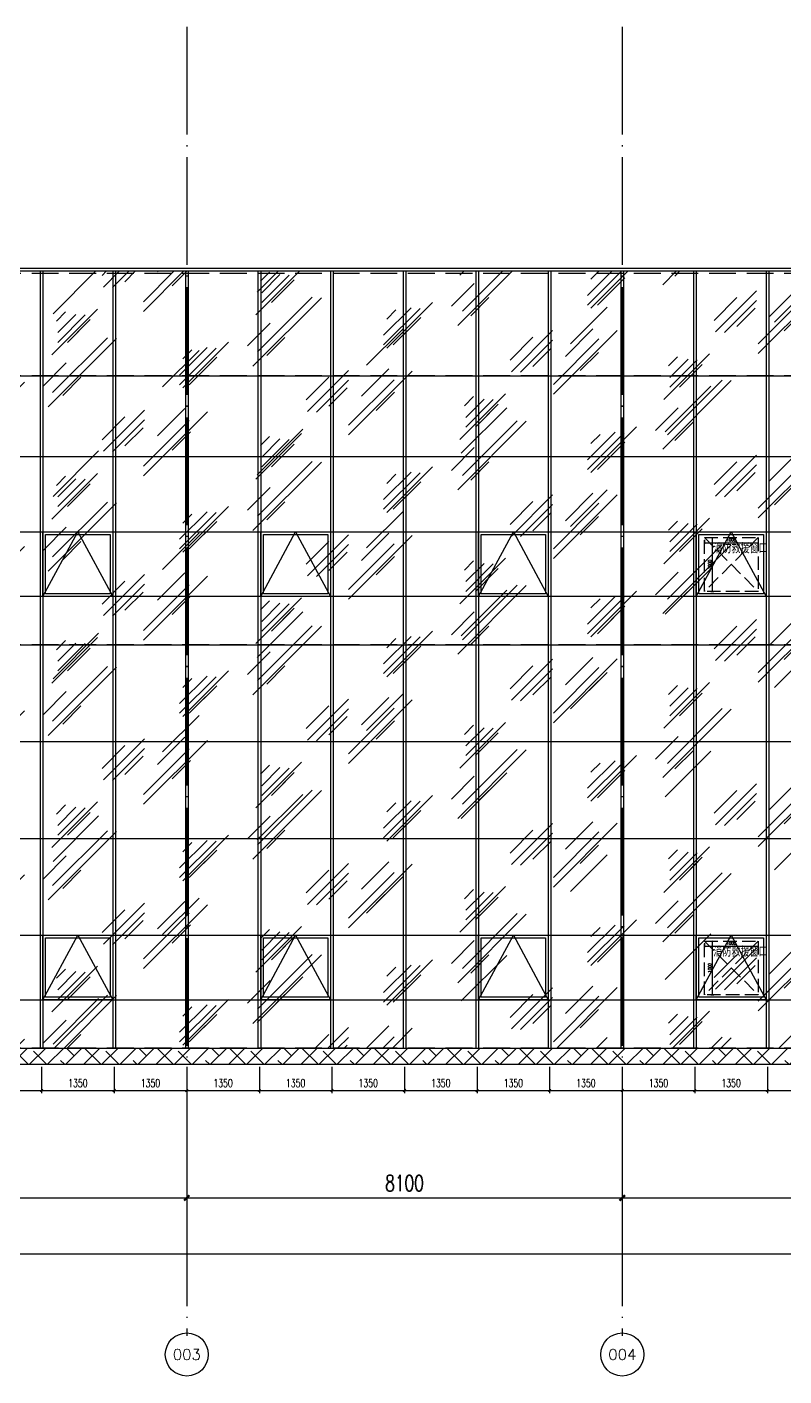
# Model space of a CAD drawing. Extents: x -4210259 to 293730, y -7499 to 868879.
# Drawn here: x -2112529 to -2098447, y 511142 to 536223 of the extents above; entities that cross this region are included whole.
import ezdxf
from ezdxf.enums import TextEntityAlignment as Align

# ---------------------------------------------------------------- set-up
doc = ezdxf.new("R2010")
doc.units = 0
doc.header["$LTSCALE"] = 1000
doc.header["$MEASUREMENT"] = 0
for name, pattern in [('__DASH', [0.35, 0.25, -0.1]), ('DASH', [0.35, 0.25, -0.1]), ('DOTE', [2.42, 2, -0.2, 0.02, -0.2])]:
    doc.linetypes.add(name, pattern=pattern)
doc.layers.get('Defpoints').update_dxf_attribs({"color": 210})
for name, color, linetype in [('A-AXIS-D', 1, 'Continuous'), ('A-AXIS-DOTE', 14, 'DOTE'), ('A-AXIS-DP', 126, 'Continuous'), ('A-HATCH-2', 251, 'Continuous'), ('A-LIN-V', 9, 'Continuous'), ('A-SFCE', 30, 'Continuous'), ('A-WINDOW', 140, 'Continuous'), ('AS-WALL', 40, 'Continuous'), ('PUB_DIM', 3, 'Continuous'), ('PUB_TEXT', 7, 'Continuous'), ('建-文字', 7, 'Continuous')]:
    doc.layers.add(name, color=color, linetype=linetype)
doc.layers.add('A-WALL-HATCH', color=8, linetype='Continuous', lineweight=13)
doc.styles.add('_TCH_AXIS', font='COMPLEX', dxfattribs={"bigfont": 'GBCBIG'})
doc.styles.add('_TCH_DIM_T3', font='SIMPLEX', dxfattribs={"width": 0.705882, "bigfont": 'GBCBIG'})
doc.styles.add('A-STANDARD', font='SIMPLEX', dxfattribs={"bigfont": 'GBCBIG'})
doc.dimstyles.new('_TCH_ARCH&&100', dxfattribs={"dimtxt": 297.5, "dimasz": 100, "dimexe": 100, "dimexo": 100, "dimgap": 126.25, "dimtad": 1, "dimdec": 0, "dimzin": 0, "dimdsep": 46, "dimtxsty": '_TCH_DIM_T3', "dimblk": 'ARCHTICK', "dimcen": 0.09, "dimclrt": 7, "dimazin": 2, "dimtfac": 1, "dimtdec": 0, "dimtix": 1, "dimtmove": 2, "dimatfit": 3, "dimfxl": 0, "dimtolj": 1, "dimtzin": 0, "dimarcsym": 0})
doc.dimstyles.new('_TCH_ARCH&&20', dxfattribs={"dimtxt": 59.5, "dimasz": 20, "dimexe": 20, "dimexo": 20, "dimgap": 25.25, "dimtad": 1, "dimdec": 0, "dimzin": 0, "dimdsep": 46, "dimtxsty": '_TCH_DIM_T3', "dimblk": 'ARCHTICK', "dimcen": 0.09, "dimclrt": 7, "dimazin": 2, "dimtfac": 1, "dimtdec": 0, "dimtix": 1, "dimtmove": 2, "dimatfit": 3, "dimfxl": 0, "dimtolj": 1, "dimtzin": 0, "dimarcsym": 0})
doc.dimstyles.new('_TCH_ARCH&&50', dxfattribs={"dimtxt": 148.75, "dimasz": 50, "dimexe": 50, "dimexo": 50, "dimgap": 63.125, "dimtad": 1, "dimdec": 0, "dimzin": 0, "dimdsep": 46, "dimtxsty": '_TCH_DIM_T3', "dimblk": 'ARCHTICK', "dimcen": 0.09, "dimclrt": 7, "dimazin": 2, "dimtfac": 1, "dimtdec": 0, "dimtix": 1, "dimtmove": 2, "dimatfit": 3, "dimfxl": 0, "dimtolj": 1, "dimtzin": 0, "dimarcsym": 0})

# ---------------------------------------------------------------- blocks, each defined once
blk = doc.blocks.new('34543')
at = {"layer": 'A-WINDOW'}
for p, q in [((-2029402, 531687), (-2029402, 517237)), ((-2029352, 531687), (-2029352, 517237))]:
    blk.add_line(p, q, dxfattribs=at)
blk = doc.blocks.new('w42343')
at = {"layer": 'A-WINDOW'}
blk.add_lwpolyline([(-2124382, 518137), (-2123732, 519337), (-2123082, 518137)], dxfattribs=at)
for points in [[(-2124382, 519337), (-2123082, 519337), (-2123082, 518137), (-2124382, 518137)], [(-2124332, 519287), (-2123132, 519287), (-2123132, 518187), (-2124332, 518187)]]:
    blk.add_lwpolyline(points, close=True, dxfattribs=at)
blk = doc.blocks.new('_ArchTick')
at = {"color": 0, "linetype": 'ByBlock', "const_width": 0.4}
blk.add_lwpolyline([(-0.5, -0.5), (0.5, 0.5)], dxfattribs=at)
blk = doc.blocks.new('*D1222')
at = {"layer": 'Defpoints', "color": 0}
for p in [(74222, -10680), (75222, -10680), (75222, -10754)]:
    blk.add_point(p, dxfattribs=at)
at = {"layer": 'PUB_DIM', "color": 0, "lineweight": -2}
for p, q in [((74222, -10700), (74222, -10774)), ((74222, -10754), (75222, -10754)), ((75222, -10700), (75222, -10774))]:
    blk.add_line(p, q, dxfattribs=at)
at = {"layer": 'PUB_DIM', "color": 0, "lineweight": -2, "xscale": 20, "yscale": 20, "zscale": 20, "rotation": 180}
blk.add_blockref('_ArchTick', (74222, -10754), dxfattribs=at)
at = {"layer": 'PUB_DIM', "color": 0, "lineweight": -2, "xscale": 20, "yscale": 20, "zscale": 20}
blk.add_blockref('_ArchTick', (75222, -10754), dxfattribs=at)
at = {"layer": 'PUB_DIM', "color": 7, "insert": (74722, -10699), "char_height": 59.5, "attachment_point": 5, "style": '_TCH_DIM_T3'}
blk.add_mtext('\\A1;1000', dxfattribs=at)
blk = doc.blocks.new('*D1223')
at = {"layer": 'Defpoints', "color": 0}
for p in [(74323, -10659), (74374, -10659), (74323, -11659)]:
    blk.add_point(p, dxfattribs=at)
at = {"layer": 'PUB_DIM', "color": 0, "lineweight": -2}
for p, q in [((74343, -10659), (74394, -10659)), ((74374, -11659), (74374, -10659)), ((74343, -11659), (74394, -11659))]:
    blk.add_line(p, q, dxfattribs=at)
at = {"layer": 'PUB_DIM', "color": 0, "lineweight": -2, "xscale": 20, "yscale": 20, "zscale": 20}
for p, rotation in [((74374, -10659), 90), ((74374, -11659), 270)]:
    blk.add_blockref('_ArchTick', p, dxfattribs=dict(at, rotation=rotation))
at = {"layer": 'PUB_DIM', "color": 7, "insert": (74319, -11159), "char_height": 59.5, "attachment_point": 5, "rotation": 90, "style": '_TCH_DIM_T3'}
blk.add_mtext('\\A1;1000', dxfattribs=at)
blk = doc.blocks.new('*D370')
at = {"layer": 'A-AXIS-DP', "color": 0, "lineweight": -2}
for p, q in [((-2101457, 516887), (-2101457, 516400)), ((-2100107, 516887), (-2100107, 516400)), ((-2101457, 516450), (-2100107, 516450))]:
    blk.add_line(p, q, dxfattribs=at)
at = {"layer": 'Defpoints', "color": 0}
for p in [(-2101457, 516937), (-2100107, 516937), (-2100107, 516450)]:
    blk.add_point(p, dxfattribs=at)
at = {"layer": 'A-AXIS-DP', "color": 0, "lineweight": -2, "xscale": 50, "yscale": 50, "zscale": 50, "rotation": 180}
blk.add_blockref('_ArchTick', (-2101457, 516450), dxfattribs=at)
at = {"layer": 'A-AXIS-DP', "color": 0, "lineweight": -2, "xscale": 50, "yscale": 50, "zscale": 50}
blk.add_blockref('_ArchTick', (-2100107, 516450), dxfattribs=at)
at = {"layer": 'A-AXIS-DP', "color": 7, "insert": (-2100782, 516587), "char_height": 148.8, "attachment_point": 5, "style": '_TCH_DIM_T3'}
blk.add_mtext('\\A1;1350', dxfattribs=at)
blk = doc.blocks.new('*D371')
at = {"layer": 'A-AXIS-DP', "color": 0, "lineweight": -2}
for p, q in [((-2100107, 516887), (-2100107, 516400)), ((-2098757, 516887), (-2098757, 516400)), ((-2100107, 516450), (-2098757, 516450))]:
    blk.add_line(p, q, dxfattribs=at)
at = {"layer": 'Defpoints', "color": 0}
for p in [(-2100107, 516937), (-2098757, 516937), (-2098757, 516450)]:
    blk.add_point(p, dxfattribs=at)
at = {"layer": 'A-AXIS-DP', "color": 0, "lineweight": -2, "xscale": 50, "yscale": 50, "zscale": 50, "rotation": 180}
blk.add_blockref('_ArchTick', (-2100107, 516450), dxfattribs=at)
at = {"layer": 'A-AXIS-DP', "color": 0, "lineweight": -2, "xscale": 50, "yscale": 50, "zscale": 50}
blk.add_blockref('_ArchTick', (-2098757, 516450), dxfattribs=at)
at = {"layer": 'A-AXIS-DP', "color": 7, "insert": (-2099432, 516587), "char_height": 148.8, "attachment_point": 5, "style": '_TCH_DIM_T3'}
blk.add_mtext('\\A1;1350', dxfattribs=at)
blk = doc.blocks.new('*D372')
at = {"layer": 'A-AXIS-DP', "color": 0, "lineweight": -2}
for p, q in [((-2098757, 516887), (-2098757, 516400)), ((-2097407, 516887), (-2097407, 516400)), ((-2098757, 516450), (-2097407, 516450))]:
    blk.add_line(p, q, dxfattribs=at)
at = {"layer": 'Defpoints', "color": 0}
for p in [(-2098757, 516937), (-2097407, 516937), (-2097407, 516450)]:
    blk.add_point(p, dxfattribs=at)
at = {"layer": 'A-AXIS-DP', "color": 0, "lineweight": -2, "xscale": 50, "yscale": 50, "zscale": 50, "rotation": 180}
blk.add_blockref('_ArchTick', (-2098757, 516450), dxfattribs=at)
at = {"layer": 'A-AXIS-DP', "color": 0, "lineweight": -2, "xscale": 50, "yscale": 50, "zscale": 50}
blk.add_blockref('_ArchTick', (-2097407, 516450), dxfattribs=at)
at = {"layer": 'A-AXIS-DP', "color": 7, "insert": (-2098082, 516587), "char_height": 148.8, "attachment_point": 5, "style": '_TCH_DIM_T3'}
blk.add_mtext('\\A1;1350', dxfattribs=at)
blk = doc.blocks.new('*D379')
at = {"layer": 'A-AXIS-DP', "color": 0, "lineweight": -2}
for p, q in [((-2109557, 516887), (-2109557, 516400)), ((-2108207, 516887), (-2108207, 516400)), ((-2109557, 516450), (-2108207, 516450))]:
    blk.add_line(p, q, dxfattribs=at)
at = {"layer": 'Defpoints', "color": 0}
for p in [(-2109557, 516937), (-2108207, 516937), (-2108207, 516450)]:
    blk.add_point(p, dxfattribs=at)
at = {"layer": 'A-AXIS-DP', "color": 0, "lineweight": -2, "xscale": 50, "yscale": 50, "zscale": 50, "rotation": 180}
blk.add_blockref('_ArchTick', (-2109557, 516450), dxfattribs=at)
at = {"layer": 'A-AXIS-DP', "color": 0, "lineweight": -2, "xscale": 50, "yscale": 50, "zscale": 50}
blk.add_blockref('_ArchTick', (-2108207, 516450), dxfattribs=at)
at = {"layer": 'A-AXIS-DP', "color": 7, "insert": (-2108882, 516588), "char_height": 148.8, "attachment_point": 5, "style": '_TCH_DIM_T3'}
blk.add_mtext('\\A1;1350', dxfattribs=at)
blk = doc.blocks.new('*D380')
at = {"layer": 'A-AXIS-DP', "color": 0, "lineweight": -2}
for p, q in [((-2108207, 516887), (-2108207, 516400)), ((-2106857, 516887), (-2106857, 516400)), ((-2108207, 516450), (-2106857, 516450))]:
    blk.add_line(p, q, dxfattribs=at)
at = {"layer": 'Defpoints', "color": 0}
for p in [(-2108207, 516937), (-2106857, 516937), (-2106857, 516450)]:
    blk.add_point(p, dxfattribs=at)
at = {"layer": 'A-AXIS-DP', "color": 0, "lineweight": -2, "xscale": 50, "yscale": 50, "zscale": 50, "rotation": 180}
blk.add_blockref('_ArchTick', (-2108207, 516450), dxfattribs=at)
at = {"layer": 'A-AXIS-DP', "color": 0, "lineweight": -2, "xscale": 50, "yscale": 50, "zscale": 50}
blk.add_blockref('_ArchTick', (-2106857, 516450), dxfattribs=at)
at = {"layer": 'A-AXIS-DP', "color": 7, "insert": (-2107532, 516588), "char_height": 148.8, "attachment_point": 5, "style": '_TCH_DIM_T3'}
blk.add_mtext('\\A1;1350', dxfattribs=at)
blk = doc.blocks.new('*D381')
at = {"layer": 'A-AXIS-DP', "color": 0, "lineweight": -2}
for p, q in [((-2106857, 516887), (-2106857, 516400)), ((-2105507, 516887), (-2105507, 516400)), ((-2106857, 516450), (-2105507, 516450))]:
    blk.add_line(p, q, dxfattribs=at)
at = {"layer": 'Defpoints', "color": 0}
for p in [(-2106857, 516937), (-2105507, 516937), (-2105507, 516450)]:
    blk.add_point(p, dxfattribs=at)
at = {"layer": 'A-AXIS-DP', "color": 0, "lineweight": -2, "xscale": 50, "yscale": 50, "zscale": 50, "rotation": 180}
blk.add_blockref('_ArchTick', (-2106857, 516450), dxfattribs=at)
at = {"layer": 'A-AXIS-DP', "color": 0, "lineweight": -2, "xscale": 50, "yscale": 50, "zscale": 50}
blk.add_blockref('_ArchTick', (-2105507, 516450), dxfattribs=at)
at = {"layer": 'A-AXIS-DP', "color": 7, "insert": (-2106182, 516588), "char_height": 148.8, "attachment_point": 5, "style": '_TCH_DIM_T3'}
blk.add_mtext('\\A1;1350', dxfattribs=at)
blk = doc.blocks.new('*D382')
at = {"layer": 'A-AXIS-DP', "color": 0, "lineweight": -2}
for p, q in [((-2105507, 516887), (-2105507, 516400)), ((-2104157, 516887), (-2104157, 516400)), ((-2105507, 516450), (-2104157, 516450))]:
    blk.add_line(p, q, dxfattribs=at)
at = {"layer": 'Defpoints', "color": 0}
for p in [(-2105507, 516937), (-2104157, 516937), (-2104157, 516450)]:
    blk.add_point(p, dxfattribs=at)
at = {"layer": 'A-AXIS-DP', "color": 0, "lineweight": -2, "xscale": 50, "yscale": 50, "zscale": 50, "rotation": 180}
blk.add_blockref('_ArchTick', (-2105507, 516450), dxfattribs=at)
at = {"layer": 'A-AXIS-DP', "color": 0, "lineweight": -2, "xscale": 50, "yscale": 50, "zscale": 50}
blk.add_blockref('_ArchTick', (-2104157, 516450), dxfattribs=at)
at = {"layer": 'A-AXIS-DP', "color": 7, "insert": (-2104832, 516588), "char_height": 148.8, "attachment_point": 5, "style": '_TCH_DIM_T3'}
blk.add_mtext('\\A1;1350', dxfattribs=at)
blk = doc.blocks.new('*D383')
at = {"layer": 'A-AXIS-DP', "color": 0, "lineweight": -2}
for p, q in [((-2104157, 516887), (-2104157, 516400)), ((-2102807, 516887), (-2102807, 516400)), ((-2104157, 516450), (-2102807, 516450))]:
    blk.add_line(p, q, dxfattribs=at)
at = {"layer": 'Defpoints', "color": 0}
for p in [(-2104157, 516937), (-2102807, 516937), (-2102807, 516450)]:
    blk.add_point(p, dxfattribs=at)
at = {"layer": 'A-AXIS-DP', "color": 0, "lineweight": -2, "xscale": 50, "yscale": 50, "zscale": 50, "rotation": 180}
blk.add_blockref('_ArchTick', (-2104157, 516450), dxfattribs=at)
at = {"layer": 'A-AXIS-DP', "color": 0, "lineweight": -2, "xscale": 50, "yscale": 50, "zscale": 50}
blk.add_blockref('_ArchTick', (-2102807, 516450), dxfattribs=at)
at = {"layer": 'A-AXIS-DP', "color": 7, "insert": (-2103482, 516588), "char_height": 148.8, "attachment_point": 5, "style": '_TCH_DIM_T3'}
blk.add_mtext('\\A1;1350', dxfattribs=at)
blk = doc.blocks.new('*D384')
at = {"layer": 'A-AXIS-DP', "color": 0, "lineweight": -2}
for p, q in [((-2102807, 516887), (-2102807, 516400)), ((-2101457, 516887), (-2101457, 516400)), ((-2102807, 516450), (-2101457, 516450))]:
    blk.add_line(p, q, dxfattribs=at)
at = {"layer": 'Defpoints', "color": 0}
for p in [(-2102807, 516937), (-2101457, 516937), (-2101457, 516450)]:
    blk.add_point(p, dxfattribs=at)
at = {"layer": 'A-AXIS-DP', "color": 0, "lineweight": -2, "xscale": 50, "yscale": 50, "zscale": 50, "rotation": 180}
blk.add_blockref('_ArchTick', (-2102807, 516450), dxfattribs=at)
at = {"layer": 'A-AXIS-DP', "color": 0, "lineweight": -2, "xscale": 50, "yscale": 50, "zscale": 50}
blk.add_blockref('_ArchTick', (-2101457, 516450), dxfattribs=at)
at = {"layer": 'A-AXIS-DP', "color": 7, "insert": (-2102132, 516588), "char_height": 148.8, "attachment_point": 5, "style": '_TCH_DIM_T3'}
blk.add_mtext('\\A1;1350', dxfattribs=at)
blk = doc.blocks.new('*D388')
at = {"layer": 'A-AXIS-DP', "color": 0, "lineweight": -2}
for p, q in [((-2113607, 516887), (-2113607, 516400)), ((-2112257, 516887), (-2112257, 516400)), ((-2113607, 516450), (-2112257, 516450))]:
    blk.add_line(p, q, dxfattribs=at)
at = {"layer": 'Defpoints', "color": 0}
for p in [(-2113607, 516937), (-2112257, 516937), (-2112257, 516450)]:
    blk.add_point(p, dxfattribs=at)
at = {"layer": 'A-AXIS-DP', "color": 0, "lineweight": -2, "xscale": 50, "yscale": 50, "zscale": 50, "rotation": 180}
blk.add_blockref('_ArchTick', (-2113607, 516450), dxfattribs=at)
at = {"layer": 'A-AXIS-DP', "color": 0, "lineweight": -2, "xscale": 50, "yscale": 50, "zscale": 50}
blk.add_blockref('_ArchTick', (-2112257, 516450), dxfattribs=at)
at = {"layer": 'A-AXIS-DP', "color": 7, "insert": (-2112932, 516587), "char_height": 148.8, "attachment_point": 5, "style": '_TCH_DIM_T3'}
blk.add_mtext('\\A1;1350', dxfattribs=at)
blk = doc.blocks.new('*D389')
at = {"layer": 'A-AXIS-DP', "color": 0, "lineweight": -2}
for p, q in [((-2112257, 516887), (-2112257, 516400)), ((-2110907, 516887), (-2110907, 516400)), ((-2112257, 516450), (-2110907, 516450))]:
    blk.add_line(p, q, dxfattribs=at)
at = {"layer": 'Defpoints', "color": 0}
for p in [(-2112257, 516937), (-2110907, 516937), (-2110907, 516450)]:
    blk.add_point(p, dxfattribs=at)
at = {"layer": 'A-AXIS-DP', "color": 0, "lineweight": -2, "xscale": 50, "yscale": 50, "zscale": 50, "rotation": 180}
blk.add_blockref('_ArchTick', (-2112257, 516450), dxfattribs=at)
at = {"layer": 'A-AXIS-DP', "color": 0, "lineweight": -2, "xscale": 50, "yscale": 50, "zscale": 50}
blk.add_blockref('_ArchTick', (-2110907, 516450), dxfattribs=at)
at = {"layer": 'A-AXIS-DP', "color": 7, "insert": (-2111582, 516587), "char_height": 148.8, "attachment_point": 5, "style": '_TCH_DIM_T3'}
blk.add_mtext('\\A1;1350', dxfattribs=at)
blk = doc.blocks.new('*D390')
at = {"layer": 'A-AXIS-DP', "color": 0, "lineweight": -2}
for p, q in [((-2110907, 516887), (-2110907, 516400)), ((-2109557, 516887), (-2109557, 516400)), ((-2110907, 516450), (-2109557, 516450))]:
    blk.add_line(p, q, dxfattribs=at)
at = {"layer": 'Defpoints', "color": 0}
for p in [(-2110907, 516937), (-2109557, 516937), (-2109557, 516450)]:
    blk.add_point(p, dxfattribs=at)
at = {"layer": 'A-AXIS-DP', "color": 0, "lineweight": -2, "xscale": 50, "yscale": 50, "zscale": 50, "rotation": 180}
blk.add_blockref('_ArchTick', (-2110907, 516450), dxfattribs=at)
at = {"layer": 'A-AXIS-DP', "color": 0, "lineweight": -2, "xscale": 50, "yscale": 50, "zscale": 50}
blk.add_blockref('_ArchTick', (-2109557, 516450), dxfattribs=at)
at = {"layer": 'A-AXIS-DP', "color": 7, "insert": (-2110232, 516587), "char_height": 148.8, "attachment_point": 5, "style": '_TCH_DIM_T3'}
blk.add_mtext('\\A1;1350', dxfattribs=at)
blk = doc.blocks.new('*D822')
at = {"layer": 'A-AXIS-D', "color": 0, "lineweight": -2}
for p, q in [((-2117657, 515560), (-2117657, 514353)), ((-2109557, 515560), (-2109557, 514353)), ((-2117657, 514453), (-2109557, 514453))]:
    blk.add_line(p, q, dxfattribs=at)
at = {"layer": 'Defpoints', "color": 0}
for p in [(-2117657, 515660), (-2109557, 515660), (-2109557, 514453)]:
    blk.add_point(p, dxfattribs=at)
at = {"layer": 'A-AXIS-D', "color": 0, "lineweight": -2, "xscale": 100, "yscale": 100, "zscale": 100, "rotation": 180}
blk.add_blockref('_ArchTick', (-2117657, 514453), dxfattribs=at)
at = {"layer": 'A-AXIS-D', "color": 0, "lineweight": -2, "xscale": 100, "yscale": 100, "zscale": 100}
blk.add_blockref('_ArchTick', (-2109557, 514453), dxfattribs=at)
at = {"layer": 'A-AXIS-D', "color": 7, "insert": (-2113607, 514728), "char_height": 297.5, "attachment_point": 5, "style": '_TCH_DIM_T3'}
blk.add_mtext('\\A1;8100', dxfattribs=at)
blk = doc.blocks.new('*D823')
at = {"layer": 'A-AXIS-D', "color": 0, "lineweight": -2}
for p, q in [((-2109557, 515560), (-2109557, 514353)), ((-2101457, 515560), (-2101457, 514353)), ((-2109557, 514453), (-2101457, 514453))]:
    blk.add_line(p, q, dxfattribs=at)
at = {"layer": 'Defpoints', "color": 0}
for p in [(-2109557, 515660), (-2101457, 515660), (-2101457, 514453)]:
    blk.add_point(p, dxfattribs=at)
at = {"layer": 'A-AXIS-D', "color": 0, "lineweight": -2, "xscale": 100, "yscale": 100, "zscale": 100, "rotation": 180}
blk.add_blockref('_ArchTick', (-2109557, 514453), dxfattribs=at)
at = {"layer": 'A-AXIS-D', "color": 0, "lineweight": -2, "xscale": 100, "yscale": 100, "zscale": 100}
blk.add_blockref('_ArchTick', (-2101457, 514453), dxfattribs=at)
at = {"layer": 'A-AXIS-D', "color": 7, "insert": (-2105507, 514728), "char_height": 297.5, "attachment_point": 5, "style": '_TCH_DIM_T3'}
blk.add_mtext('\\A1;8100', dxfattribs=at)
blk = doc.blocks.new('*D824')
at = {"layer": 'A-AXIS-D', "color": 0, "lineweight": -2}
for p, q in [((-2101457, 515560), (-2101457, 514353)), ((-2093357, 515560), (-2093357, 514353)), ((-2101457, 514453), (-2093357, 514453))]:
    blk.add_line(p, q, dxfattribs=at)
at = {"layer": 'Defpoints', "color": 0}
for p in [(-2101457, 515660), (-2093357, 515660), (-2093357, 514453)]:
    blk.add_point(p, dxfattribs=at)
at = {"layer": 'A-AXIS-D', "color": 0, "lineweight": -2, "xscale": 100, "yscale": 100, "zscale": 100, "rotation": 180}
blk.add_blockref('_ArchTick', (-2101457, 514453), dxfattribs=at)
at = {"layer": 'A-AXIS-D', "color": 0, "lineweight": -2, "xscale": 100, "yscale": 100, "zscale": 100}
blk.add_blockref('_ArchTick', (-2093357, 514453), dxfattribs=at)
at = {"layer": 'A-AXIS-D', "color": 7, "insert": (-2097407, 514728), "char_height": 297.5, "attachment_point": 5, "style": '_TCH_DIM_T3'}
blk.add_mtext('\\A1;8100', dxfattribs=at)
blk = doc.blocks.new('*D1144')
at = {"layer": 'A-AXIS-D', "color": 0, "lineweight": -2}
for p, q in [((-2126457, 515146), (-2126457, 513313)), ((-2035057, 515146), (-2035057, 513313)), ((-2126457, 513413), (-2035057, 513413))]:
    blk.add_line(p, q, dxfattribs=at)
at = {"layer": 'Defpoints', "color": 0}
for p in [(-2126457, 515246), (-2035057, 515246), (-2035057, 513413)]:
    blk.add_point(p, dxfattribs=at)
at = {"layer": 'A-AXIS-D', "color": 0, "lineweight": -2, "xscale": 100, "yscale": 100, "zscale": 100, "rotation": 180}
blk.add_blockref('_ArchTick', (-2126457, 513413), dxfattribs=at)
at = {"layer": 'A-AXIS-D', "color": 0, "lineweight": -2, "xscale": 100, "yscale": 100, "zscale": 100}
blk.add_blockref('_ArchTick', (-2035057, 513413), dxfattribs=at)
at = {"layer": 'A-AXIS-D', "color": 7, "insert": (-2080757, 513688), "char_height": 297.5, "attachment_point": 5, "style": '_TCH_DIM_T3'}
blk.add_mtext('\\A1;91400', dxfattribs=at)
blk = doc.blocks.new('紧急救援窗口')
at = {"layer": 'A-LIN-V', "color": 1, "linetype": 'DASH'}
blk.add_lwpolyline([(74221.8, -10659.1), (75221.8, -10659.1), (75221.8, -11659.1), (74221.8, -11659.1)], close=True, dxfattribs=at)
for points in [[(74221.8, -10659.1), (75221.8, -11659.1)], [(75221.8, -10659.1), (74221.8, -11659.1)]]:
    blk.add_lwpolyline(points, dxfattribs=at)
at = {"layer": '建-文字', "style": 'A-STANDARD'}
blk.add_text('消防救援窗口', height=168.79, dxfattribs=at).set_placement((74385.5, -10947.8))
at = {"layer": 'PUB_DIM'}
for p1, p2, distance, picture, middle in [((74221.8, -10680.5), (75221.8, -10680.5), -73.3, '*D1222', (74721.8, -10698.8)), ((74323, -11659.1), (74323, -10659.1), -51.4, '*D1223', (74319.4, -11159.1))]:
    dim = blk.add_aligned_dim(p1=p1, p2=p2, distance=distance, dimstyle='_TCH_ARCH&&20', dxfattribs=at)
    dim.commit()
    dim.dimension.update_dxf_attribs({"geometry": picture, "text_midpoint": middle})

msp = doc.modelspace()

# ---------------------------------------------------------------- hatches: boundary and pattern name
at = {"layer": 'A-HATCH-2'}
h = msp.add_hatch(dxfattribs=at)
h.set_pattern_fill('ANSI38', color=256, scale=150)
h.set_pattern_definition([(45, (0, 0), (-168.379802, 168.379802), []), (135, (0, 0), (-505.139407, 168.379802), [595.3125, -357.1875])])
h.paths.add_polyline_path([(-2125756.9, 517237.5), (-2093356.9, 517237.5), (-2093356.9, 516937.5), (-2125756.9, 516937.5)])
at = {"layer": 'A-WALL-HATCH'}
h = msp.add_hatch(dxfattribs=at)
h.set_pattern_fill('玻璃2', color=256, scale=200)
h.set_pattern_definition([(45, (240, 120), (0, 3054.7013), [1200, -720, 1200, -720, 480, -1046.5631]), (45, (180, 180), (0, 3054.7013), [960, -1200, 720, -720, 840, -926.5631]), (45, (180, 360), (0, 3054.7013), [720, -1440, 480, -720, 1080, -926.5631]), (45, (360, 180), (0, 3054.7013), [720, -1440, 600, -2606.563]), (45, (540, 360), (0, 3054.7013), [360, -1800, 240, -2966.563]), (45, (240, 660), (0, 3054.7013), [240, -1800, 240, -960, 600, -1526.5631]), (45, (1320, 480), (0, 3054.7013), [1200, -1800, 1440, -950.5631]), (45, (1320, 300), (0, 3054.7013), [1680, -1200, 1800, -710.5631]), (45, (1620, 540), (0, -3394.1125), [1200, -1680, 960, -1526.563]), (45, (1440, 900), (0, 3054.7013), [600, -2400, 720, -1646.5631]), (45, (1800, 720), (0, 3054.7013), [480, -2400, 480, -2006.563])])
h.paths.add_polyline_path([(-2125756.9, 517237.5), (-2093356.9, 517237.5), (-2093356.9, 531687.5), (-2125756.9, 531687.5)])

# ---------------------------------------------------------------- linework, layer by layer
at = {"layer": 'A-AXIS-D'}
for centre in [(-2109555.8, 511541.7), (-2101455.8, 511541.7)]:
    msp.add_circle(centre, 400, dxfattribs=at)
at = {"layer": 'A-AXIS-DOTE'}
for p, q in [((-2109556.9, 536222.8), (-2109556.9, 511887.5)), ((-2101456.9, 536222.8), (-2101456.9, 511887.5))]:
    msp.add_line(p, q, dxfattribs=at)
at = {"layer": 'A-AXIS-DOTE', "linetype": '__DASH', "ltscale": 2}
for p, q in [((-2028641.9, 531637.5), (-2131130, 531637.5)), ((-2028641.9, 529737.5), (-2131130, 529737.5)), ((-2028641.9, 524737.5), (-2131130, 524737.5)), ((-2028641.9, 517237.5), (-2131130, 517237.5))]:
    msp.add_line(p, q, dxfattribs=at)
at = {"layer": 'A-HATCH-2'}
for p, q in [((-2125756.9, 529737.5), (-2093356.9, 529737.5)), ((-2125756.9, 528237.5), (-2093356.9, 528237.5)), ((-2125756.9, 526837.5), (-2093356.9, 526837.5)), ((-2125756.9, 525637.5), (-2093356.9, 525637.5)), ((-2125756.9, 524737.5), (-2093356.9, 524737.5)), ((-2125756.9, 522937.5), (-2093356.9, 522937.5)), ((-2125756.9, 521137.5), (-2093356.9, 521137.5)), ((-2125756.9, 519337.5), (-2093356.9, 519337.5)), ((-2125756.9, 518137.5), (-2093356.9, 518137.5)), ((-2125756.9, 517237.5), (-2093356.9, 517237.5))]:
    msp.add_line(p, q, dxfattribs=at)
at = {"layer": 'A-LIN-V'}
for p, q in [((-2126456.9, 531737.5), (-2035056.9, 531737.5)), ((-2126456.9, 531687.5), (-2035056.9, 531687.5)), ((-2125756.9, 517237.5), (-2093356.9, 517237.5))]:
    msp.add_line(p, q, dxfattribs=at)
at = {"layer": 'AS-WALL'}
msp.add_line((-2130660, 516937.5), (-2027960, 516937.5), dxfattribs=at)

# ---------------------------------------------------------------- block references
at = {"layer": 'A-LIN-V'}
for p in [(-82880, 0), (-81530, 0), (-80180, 0), (-78830, 0), (-77480, 0), (-76130, 0), (-74780, 0), (-73430, 0), (-72080, 0), (-70730, 0), (-69380, 0)]:
    msp.add_blockref('34543', p, dxfattribs=at)
at = {"layer": 'A-SFCE'}
for p in [(-2174149.5, 537387.8), (-2174149.5, 529887.8)]:
    msp.add_blockref('紧急救援窗口', p, dxfattribs=at)
at = {"layer": 'A-WALL-HATCH'}
for p in [(12150, 7500), (16200, 7500), (20250, 7500), (24300, 7500), (12150, 0), (16200, 0), (20250, 0), (24300, 0)]:
    msp.add_blockref('w42343', p, dxfattribs=at)

# ---------------------------------------------------------------- texts
at = {"layer": 'PUB_TEXT', "style": '_TCH_AXIS'}
for s, height, p, p2 in [('003', 202.97, (-2109816.8, 511440.2), (-2109294.8, 511440.2)), ('004', 196.63, (-2101718, 511443.4), (-2101193.6, 511443.4))]:
    msp.add_text(s, height=height, dxfattribs=at).set_placement(p, p2, align=Align.FIT)

# ---------------------------------------------------------------- dimensions: what is measured, and where the dimension line sits
at = {"layer": 'A-AXIS-D'}
for base, p1, p2, picture, middle in [((-2109556.9, 514453.4), (-2117656.9, 515660), (-2109556.9, 515660), '*D822', (-2113606.9, 514728.4)), ((-2101456.9, 514453.4), (-2109556.9, 515660), (-2101456.9, 515660), '*D823', (-2105506.9, 514728.4)), ((-2093356.9, 514453.4), (-2101456.9, 515660), (-2093356.9, 515660), '*D824', (-2097406.9, 514728.4)), ((-2035056.9, 513413.4), (-2126456.9, 515246.1), (-2035056.9, 515246.1), '*D1144', (-2080756.9, 513688.4))]:
    dim = msp.add_linear_dim(base=base, p1=p1, p2=p2, angle=0, dimstyle='_TCH_ARCH&&100', override={"dimgap": 0}, dxfattribs=at)
    dim.commit()
    dim.dimension.update_dxf_attribs({"geometry": picture, "text_midpoint": middle, "dimtype": 129})
at = {"layer": 'A-AXIS-DP'}
for p1, p2, picture, middle in [((-2113606.9, 516937.5), (-2112256.9, 516937.5), '*D388', (-2112931.9, 516587.5)), ((-2112256.9, 516937.5), (-2110906.9, 516937.5), '*D389', (-2111581.9, 516587.5)), ((-2110906.9, 516937.5), (-2109556.9, 516937.5), '*D390', (-2110231.9, 516587.5)), ((-2109556.9, 516937.5), (-2108206.9, 516937.5), '*D379', (-2108881.9, 516587.5)), ((-2108206.9, 516937.5), (-2106856.9, 516937.5), '*D380', (-2107531.9, 516587.5)), ((-2106856.9, 516937.5), (-2105506.9, 516937.5), '*D381', (-2106181.9, 516587.5)), ((-2105506.9, 516937.5), (-2104156.9, 516937.5), '*D382', (-2104831.9, 516587.5)), ((-2104156.9, 516937.5), (-2102806.9, 516937.5), '*D383', (-2103481.9, 516587.5)), ((-2102806.9, 516937.5), (-2101456.9, 516937.5), '*D384', (-2102131.9, 516587.5)), ((-2101456.9, 516937.5), (-2100106.9, 516937.5), '*D370', (-2100781.9, 516587.5)), ((-2100106.9, 516937.5), (-2098756.9, 516937.5), '*D371', (-2099431.9, 516587.5)), ((-2098756.9, 516937.5), (-2097406.9, 516937.5), '*D372', (-2098081.9, 516587.5))]:
    dim = msp.add_aligned_dim(p1=p1, p2=p2, distance=-487.5, dimstyle='_TCH_ARCH&&50', dxfattribs=at)
    dim.commit()
    dim.dimension.update_dxf_attribs({"geometry": picture, "text_midpoint": middle})

doc.saveas('drawing.dxf')
